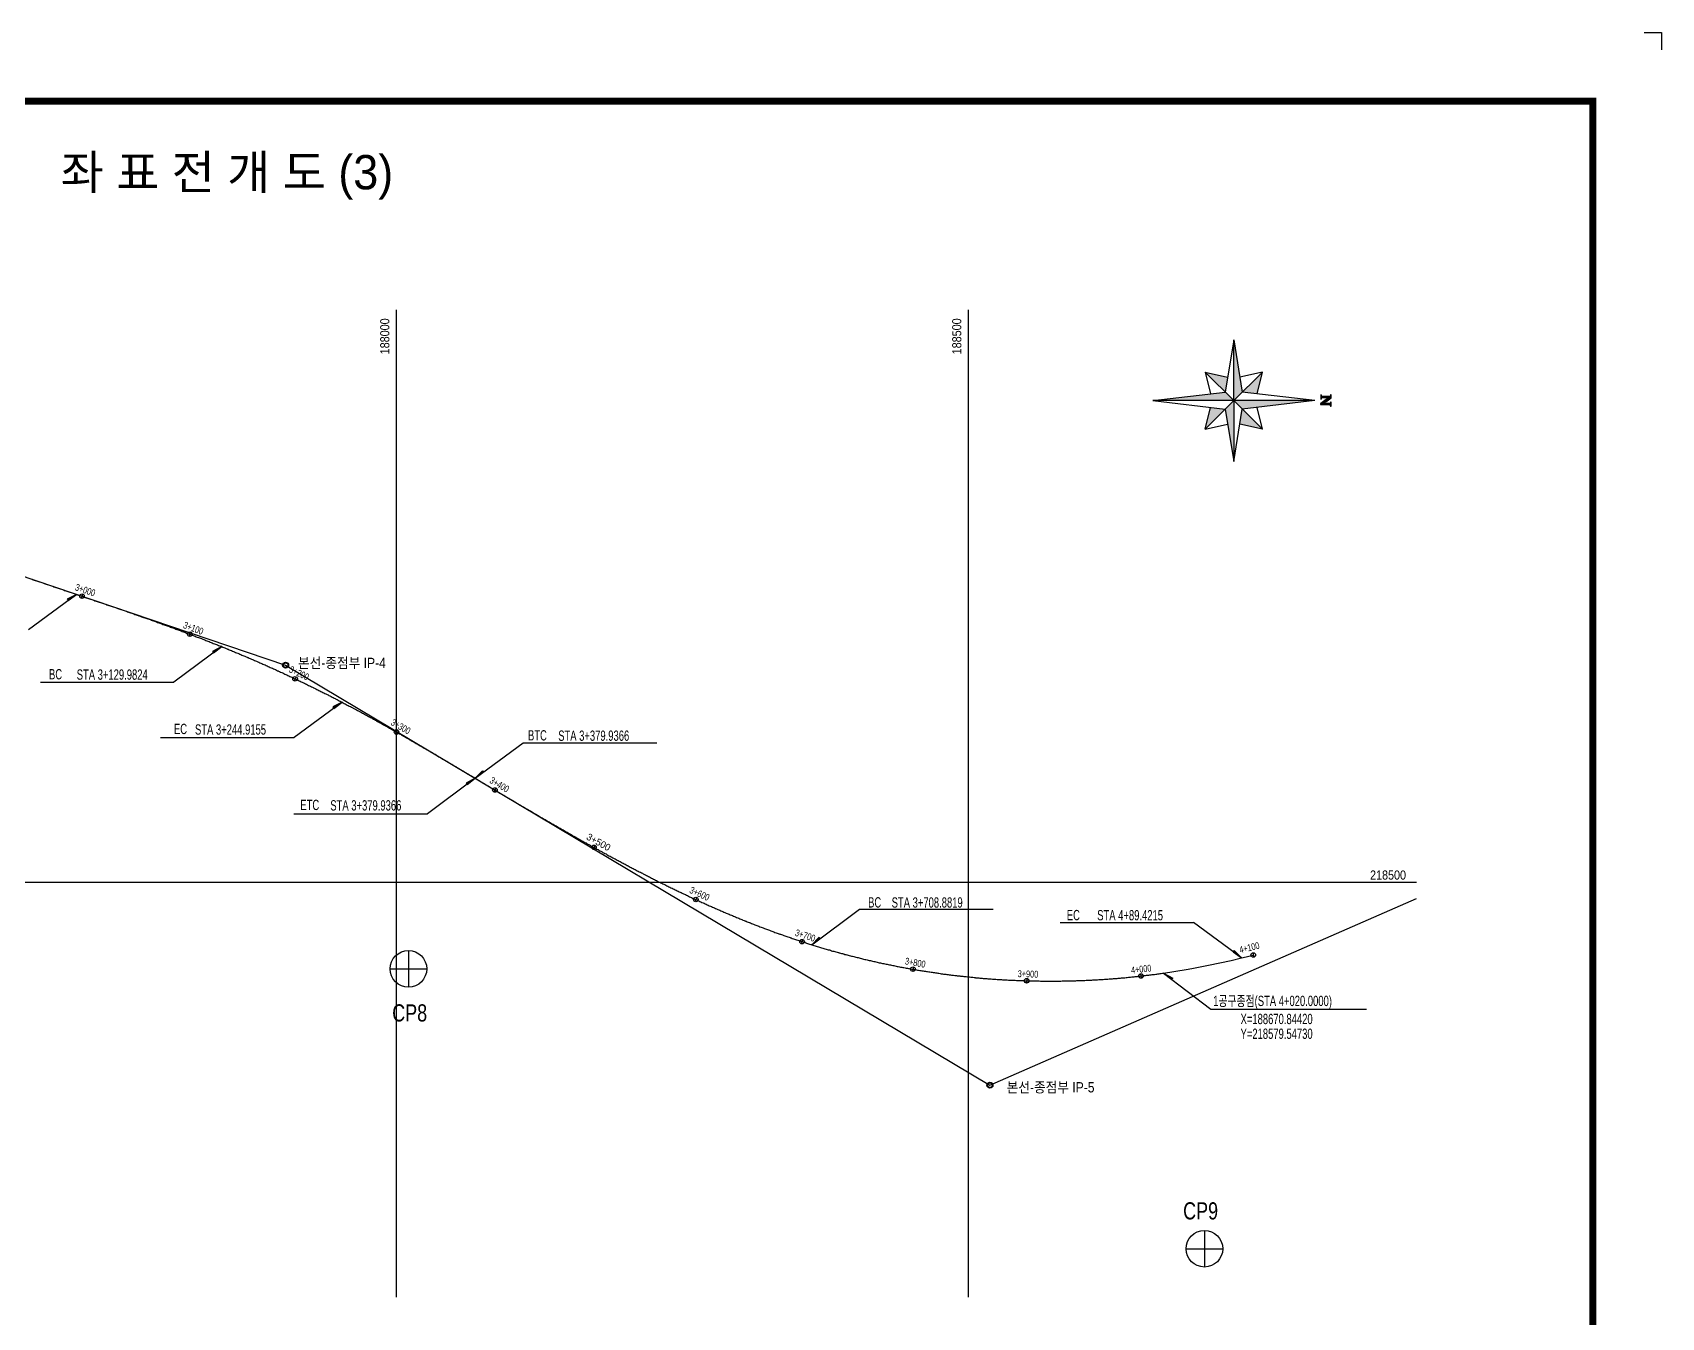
# Model space of a CAD drawing. Header units: inches. Extents: x 0 to 2523, y 0 to 1782.
# Drawn here: x 1099 to 2523, y 659 to 1782 of the extents above; entities that cross this region are included whole.
import ezdxf
from ezdxf.enums import TextEntityAlignment as Align

# ---------------------------------------------------------------- set-up
doc = ezdxf.new("R2010")
doc.units = ezdxf.units.IN
doc.header["$LTSCALE"] = 12
doc.header["$MEASUREMENT"] = 0
for name, color, linetype in [('CA-ALGN-CNTL', 2, 'Continuous'), ('CA-ALGN-STSM', 2, 'Continuous'), ('CA-ALGN-TEXT', 3, 'Continuous'), ('CA-LEAL', 1, 'Continuous'), ('CA-LEAT', 3, 'Continuous'), ('CV-GRID-LINE', 1, 'Continuous'), ('CV-GRID-TEXT', 4, 'Continuous'), ('CV-SURV-SYMB', 3, 'Continuous'), ('CV-SURV-TEXT', 3, 'Continuous'), ('CX-BORD', 3, 'Continuous'), ('CX-BORD-LIN1', 4, 'Continuous'), ('CX-BORD-LIN2', 3, 'Continuous'), ('CX-BORD-TEX2', 7, 'Continuous'), ('CX-BORD-TEX3', 6, 'Continuous'), ('CX-MISC', 2, 'Continuous'), ('CZ-SYMB', 2, 'Continuous'), ('CZ-TEX3', 2, 'Continuous')]:
    doc.layers.add(name, color=color, linetype=linetype)
doc.styles.add('GHG1', font='Dotum.ttf')
doc.styles.add('GHS', font='Dotum.ttf')
doc.styles.add('RP2', font='Dotum.ttf')
doc.styles.add('TB_TEXT', font='Dotum.ttf')
doc.styles.add('TB_WBTXT', font='Dotum.ttf')
doc.styles.add('TB_WMTXT', font='Dotum.ttf')

# ---------------------------------------------------------------- blocks, each defined once
blk = doc.blocks.new('CXBLKA1-KHCA-부산~울산109_K2H')
at = {"layer": 'CX-BORD-LIN1', "const_width": 2}
blk.add_lwpolyline([(821, 20), (25, 20), (25, 574), (821, 574)], close=True, dxfattribs=at)
at = {"layer": 'CX-MISC'}
blk.add_line((836, 594), (841, 594), dxfattribs=at)
blk.add_lwpolyline([(836, 594), (841, 594), (841, 589)], dxfattribs=at)
at = {"layer": 'CX-BORD-LIN1', "style": 'TB_TEXT'}
for tag, height, p in [('TR_RNUM4', 3, (310.11, 46.64)), ('TR_RDAT4', 3.5, (342.5, 47)), ('TR_DGN4', 3.5, (484.12, 47)), ('TR_CHK4', 3.5, (524.12, 47)), ('TR_APP4', 3.5, (564.12, 47)), ('TR_RDAT3', 3.5, (342.5, 41)), ('TR_DGN3', 3.5, (484.12, 41)), ('TR_CHK3', 3.5, (524.12, 41)), ('TR_APP3', 3.5, (564.12, 41)), ('TR_RNUM3', 3, (310.11, 40.64)), ('TR_RNUM2', 3, (310.11, 34.64)), ('TR_RDAT2', 3.5, (342.5, 35)), ('TR_DGN2', 3.5, (484.12, 35)), ('TR_CHK2', 3.5, (524.12, 35)), ('TR_APP2', 3.5, (564.12, 35)), ('TR_RNUM1', 3, (310.11, 28.64)), ('TR_RDAT1', 3.5, (342.5, 29)), ('TR_DGN1', 3.5, (484.12, 29)), ('TR_CHK1', 3.5, (524.12, 29)), ('TR_APP1', 3.5, (564.12, 29))]:
    blk.add_attdef(tag, text='', height=height, dxfattribs=at).set_placement(p, align=Align.MIDDLE_CENTER)
for tag, p in [('TR_RCON4', (367.3, 47)), ('TR_RCON3', (367.3, 41)), ('TR_RCON2', (367.3, 35)), ('TR_RCON1', (367.3, 29))]:
    blk.add_attdef(tag, text='', height=3.5, dxfattribs=at).set_placement(p, align=Align.MIDDLE_LEFT)
at = {"layer": 'CX-BORD-LIN2', "style": 'TB_TEXT'}
blk.add_attdef('TD_VERSION', text='', height=3, rotation=90, dxfattribs=at).set_placement((825.5, 68.01), align=Align.MIDDLE_CENTER)
at = {"layer": 'CX-BORD-TEX2', "style": 'TB_WMTXT'}
for tag, height, p in [('TB_CNAME', 5, (40.34, 551.83)), ('TB_CSCOP', 4, (41.63, 543.83))]:
    blk.add_attdef(tag, text='', height=height, dxfattribs=at).set_placement(p, align=Align.BOTTOM_LEFT)
at = {"layer": 'CX-BORD-TEX2', "style": 'TB_WBTXT'}
for tag, height, p in [('TB_MTITIL', 10, (423, 553.33)), ('TB_STITL', 7, (423, 538.33))]:
    blk.add_attdef(tag, text='', height=height, dxfattribs=at).set_placement(p, align=Align.MIDDLE_CENTER)
at = {"layer": 'CX-BORD-TEX3', "style": 'TB_TEXT'}
for tag, height, p in [('TD_DCOMP', 4.5, (242.5, 45)), ('TD_CSECT', 4.5, (636, 45)), ('TD_DNAME_TOP', 4.5, (780, 45)), ('TD_DNAME_MAIN', 4.5, (780, 39.01)), ('TD_CCOMP', 4.5, (242.5, 35)), ('TD_HSCAL', 4.5, (651.7, 35.24)), ('TD_VSCAL', 4.5, (680.78, 35.24)), ('TD_DNAME_BOT', 3, (780, 33.65)), ('TD_CNAME', 4.5, (90, 25.75)), ('TD_FIELD', 4.5, (207.5, 25.53)), ('TD_CSTEP', 4.5, (278.24, 25.53)), ('TD_DWGCODE', 4.5, (666, 25.39)), ('TD_DWGNO', 4.5, (780, 25.39))]:
    blk.add_attdef(tag, text='', height=height, dxfattribs=at).set_placement(p, align=Align.MIDDLE_CENTER)
at = {"layer": 'CX-BORD-TEX3', "style": 'TB_TEXT', "width": 0.9}
blk.add_attdef('TD_CDIST', text='', height=4, dxfattribs=at).set_placement((681, 45), align=Align.MIDDLE_CENTER)

msp = doc.modelspace()

# ---------------------------------------------------------------- hatches: boundary and pattern name
at = {"layer": 'CA-LEAL'}
for points in [[(1137.5, 1291), (1129.4, 1286.9), (1130.3, 1285.7)], [(1264.5, 1245.3), (1256.5, 1241.1), (1257.3, 1240)], [(1369.7, 1196.7), (1361.6, 1192.6), (1362.5, 1191.4)], [(1486.1, 1130.3), (1478, 1126.1), (1478.9, 1124.9)], [(1493.3, 1135.6), (1492.4, 1136.7), (1486.1, 1130.3)], [(1787.4, 990.1), (1786.6, 991.3), (1780.2, 984.8)], [(2155.9, 973.2), (2149.6, 979.7), (2148.7, 978.5)], [(2094.9, 954.6), (2095.8, 955.7), (2087.8, 960)]]:
    msp.add_hatch(color=1, dxfattribs=at).paths.add_polyline_path(points)

# ---------------------------------------------------------------- linework, layer by layer
at = {"layer": 'CA-ALGN-CNTL', "linetype": 'Continuous'}
for p, q in [((686.1, 1443.9), (1320.3, 1229.1)), ((1320.3, 1229.1), (1936, 862)), ((1936, 862), (2308.8, 1025.2))]:
    msp.add_line(p, q, dxfattribs=at)
at = {"layer": 'CA-ALGN-CNTL'}
for points in [[(1098.7, 1304.2), (1099.6, 1303.8), (1100.6, 1303.5), (1101.5, 1303.2), (1102.5, 1302.9), (1103.4, 1302.6), (1104.4, 1302.2), (1105.3, 1301.9), (1106.3, 1301.6), (1107.2, 1301.3), (1108.2, 1301), (1109.1, 1300.6), (1110.1, 1300.3), (1111, 1300), (1112, 1299.7), (1112.9, 1299.4), (1113.9, 1299), (1114.8, 1298.7), (1115.7, 1298.4), (1116.7, 1298.1), (1117.6, 1297.7), (1118.6, 1297.4), (1119.5, 1297.1), (1120.5, 1296.8), (1121.4, 1296.5), (1122.4, 1296.1), (1123.3, 1295.8), (1124.3, 1295.5), (1125.2, 1295.2), (1126.2, 1294.9), (1127.1, 1294.5), (1128.1, 1294.2), (1129, 1293.9), (1130, 1293.6), (1130.9, 1293.3), (1131.8, 1292.9), (1132.8, 1292.6), (1133.7, 1292.3), (1134.7, 1292), (1135.6, 1291.7), (1136.6, 1291.3), (1137.5, 1291), (1137.5, 1291), (1138.5, 1290.7), (1139.4, 1290.4), (1140.4, 1290), (1141.3, 1289.7), (1142.3, 1289.4), (1143.2, 1289.1), (1144.2, 1288.8), (1145.1, 1288.4), (1146.1, 1288.1), (1147, 1287.8), (1147.9, 1287.5), (1148.9, 1287.2), (1149.8, 1286.8), (1150.8, 1286.5), (1151.7, 1286.2), (1152.7, 1285.9), (1153.6, 1285.5), (1154.6, 1285.2), (1155.5, 1284.9), (1156.5, 1284.6), (1157.4, 1284.3), (1158.4, 1283.9), (1159.3, 1283.6), (1160.3, 1283.3), (1161.2, 1283), (1162.1, 1282.6), (1163.1, 1282.3), (1164, 1282), (1165, 1281.7), (1165.9, 1281.4), (1166.9, 1281), (1167.8, 1280.7), (1168.8, 1280.4), (1169.7, 1280.1), (1170.7, 1279.7), (1171.6, 1279.4), (1172.1, 1279.2), (1172.6, 1279.1), (1173.5, 1278.8), (1174.4, 1278.4), (1174.8, 1278.3), (1175.4, 1278.1), (1175.5, 1278.1), (1176.2, 1277.8), (1176.3, 1277.8), (1177.3, 1277.5), (1178.2, 1277.1), (1179.2, 1276.8), (1180.1, 1276.5), (1181.1, 1276.2), (1182, 1275.8), (1183, 1275.5), (1183.9, 1275.2), (1184.8, 1274.8), (1185.8, 1274.5), (1186.7, 1274.2), (1187.7, 1273.9), (1188.6, 1273.5), (1189.6, 1273.2), (1190.5, 1272.9), (1191.5, 1272.5), (1192.1, 1272.3), (1192.4, 1272.2), (1193.3, 1271.9), (1194.3, 1271.5), (1194.7, 1271.4), (1195.2, 1271.2), (1196.2, 1270.9), (1197.1, 1270.5), (1198.1, 1270.2), (1199, 1269.9), (1199.9, 1269.5), (1200.9, 1269.2), (1201.8, 1268.9), (1202.4, 1268.7), (1202.8, 1268.5), (1203.7, 1268.2), (1204.7, 1267.9), (1205.6, 1267.5), (1206.5, 1267.2), (1207.5, 1266.9), (1208.4, 1266.5), (1209.4, 1266.2), (1210.3, 1265.9), (1211.2, 1265.5), (1212.2, 1265.2), (1213.1, 1264.8), (1214.1, 1264.5), (1215, 1264.2), (1215.9, 1263.8), (1216.9, 1263.5), (1217.8, 1263.1), (1218.8, 1262.8), (1219.7, 1262.4), (1220.6, 1262.1), (1221.6, 1261.8), (1222.5, 1261.4), (1223.5, 1261.1), (1224.4, 1260.7), (1225.3, 1260.4), (1226.3, 1260), (1227.2, 1259.7), (1228.1, 1259.3), (1229.1, 1259), (1230, 1258.6), (1231, 1258.3), (1231.9, 1257.9), (1232.8, 1257.6), (1233.8, 1257.2), (1234.7, 1256.9), (1235.6, 1256.5), (1236.6, 1256.2), (1237.5, 1255.8), (1238.4, 1255.5), (1239.4, 1255.1), (1240.3, 1254.8), (1241.3, 1254.4), (1242.2, 1254), (1243.1, 1253.7), (1244.1, 1253.3), (1245, 1253), (1245.9, 1252.6), (1246.9, 1252.3), (1247.8, 1251.9), (1248.7, 1251.5), (1249.7, 1251.2), (1250.6, 1250.8), (1251.5, 1250.4), (1252.4, 1250.1), (1253.4, 1249.7), (1254.3, 1249.3), (1255.2, 1249), (1256.2, 1248.6), (1257.1, 1248.2), (1258, 1247.9), (1259, 1247.5), (1259.9, 1247.1), (1260.8, 1246.8), (1261.7, 1246.4), (1262.7, 1246), (1263.6, 1245.7), (1264.5, 1245.3), (1264.5, 1245.3), (1265.3, 1245), (1265.5, 1244.9), (1266.4, 1244.5), (1267.3, 1244.2), (1267.9, 1243.9), (1268.2, 1243.8), (1269.2, 1243.4), (1269.6, 1243.2), (1270.1, 1243), (1271, 1242.6), (1271.9, 1242.3), (1272.9, 1241.9), (1273.8, 1241.5), (1274.7, 1241.1), (1275.6, 1240.7), (1276.6, 1240.3), (1277.5, 1240), (1278.4, 1239.6), (1279.3, 1239.2), (1280.2, 1238.8), (1281.2, 1238.4), (1282.1, 1238), (1283, 1237.6), (1283.9, 1237.2), (1284.8, 1236.9), (1285.8, 1236.5), (1286.7, 1236.1), (1287.1, 1235.9), (1287.6, 1235.7), (1288.5, 1235.3), (1289.4, 1234.9), (1290.4, 1234.5), (1291.3, 1234.1), (1291.8, 1233.9), (1292.2, 1233.7), (1293.1, 1233.3), (1294, 1232.9), (1295, 1232.5), (1295.9, 1232.1), (1296.8, 1231.7), (1297.7, 1231.3), (1298.6, 1230.9), (1299.5, 1230.5), (1300.4, 1230.1), (1301.4, 1229.7), (1302.3, 1229.3), (1303.2, 1228.9), (1304.1, 1228.5), (1305, 1228.1), (1305.9, 1227.6), (1306.8, 1227.2), (1307.8, 1226.8), (1308.7, 1226.4), (1309.6, 1226), (1310.5, 1225.6), (1311.4, 1225.2), (1312.3, 1224.8), (1313.2, 1224.3), (1313.7, 1224.1), (1314.1, 1223.9), (1315, 1223.5), (1315.9, 1223.1), (1316.9, 1222.7), (1317.8, 1222.3), (1318.7, 1221.8), (1319.6, 1221.4), (1320.5, 1221), (1321.4, 1220.6), (1322.3, 1220.2), (1323.2, 1219.7), (1324.1, 1219.3), (1325, 1218.9), (1325.9, 1218.5), (1326.8, 1218), (1327.7, 1217.6), (1328.6, 1217.2), (1329.1, 1217), (1329.5, 1216.7), (1330.4, 1216.3), (1331.3, 1215.9), (1332.2, 1215.5), (1333.1, 1215), (1334, 1214.6), (1334.9, 1214.2), (1335.8, 1213.7), (1336.7, 1213.3), (1337.6, 1212.9), (1338.5, 1212.4), (1339.4, 1212), (1340.3, 1211.5), (1341.2, 1211.1), (1342.1, 1210.7), (1343, 1210.2), (1343.9, 1209.8), (1344.4, 1209.6), (1344.8, 1209.3), (1345.7, 1208.9), (1346.6, 1208.5), (1347.5, 1208), (1348.4, 1207.6), (1349.3, 1207.1), (1350.2, 1206.7), (1351.1, 1206.2), (1351.8, 1205.9), (1352, 1205.8), (1352.9, 1205.3), (1353.8, 1204.9), (1354.7, 1204.4), (1355.6, 1204), (1356.5, 1203.5), (1357.4, 1203.1), (1358.2, 1202.6), (1359.1, 1202.2), (1360, 1201.7), (1360.9, 1201.3), (1361.8, 1200.8), (1362.7, 1200.4), (1363.6, 1199.9), (1364, 1199.7), (1364.5, 1199.4), (1365.4, 1199), (1366.3, 1198.5), (1367.1, 1198.1), (1368, 1197.6), (1368.8, 1197.2), (1368.9, 1197.1), (1369.8, 1196.7), (1370.7, 1196.2), (1371.6, 1195.7), (1372.5, 1195.3), (1373.3, 1194.8), (1374.2, 1194.3), (1375.1, 1193.9), (1376, 1193.4), (1376.9, 1192.9), (1377.8, 1192.5), (1378.6, 1192), (1379.1, 1191.8), (1379.5, 1191.5), (1380.4, 1191.1), (1381.3, 1190.6), (1382.2, 1190.1), (1383.1, 1189.6), (1383.9, 1189.2), (1384.4, 1188.9), (1384.8, 1188.7), (1385.7, 1188.2), (1386.6, 1187.7), (1387.5, 1187.3), (1388.3, 1186.8), (1389.2, 1186.3), (1390.1, 1185.8), (1391, 1185.4), (1391.8, 1184.9), (1392.7, 1184.4), (1393.6, 1183.9), (1394.5, 1183.4), (1395.3, 1183), (1395.7, 1182.8), (1396.1, 1182.5), (1396.2, 1182.5), (1397, 1182), (1397.1, 1182), (1398, 1181.5), (1398.9, 1181), (1399.5, 1180.7), (1399.7, 1180.5), (1400.6, 1180), (1401.5, 1179.6), (1402.3, 1179.1), (1403.2, 1178.6), (1404.1, 1178.1), (1405, 1177.6), (1405.8, 1177.1), (1406.7, 1176.6), (1407.6, 1176.1), (1408.5, 1175.7), (1409.3, 1175.2), (1410.2, 1174.7), (1411.1, 1174.2), (1411.9, 1173.7), (1412.8, 1173.2), (1413.7, 1172.7), (1414.6, 1172.2), (1415.4, 1171.7), (1416.3, 1171.2), (1417.2, 1170.7), (1418, 1170.2), (1418.9, 1169.7), (1419.8, 1169.2), (1420.6, 1168.7), (1421.2, 1168.4), (1421.5, 1168.3), (1422.4, 1167.8), (1423.2, 1167.3), (1423.3, 1167.2), (1423.7, 1167), (1424, 1166.8), (1424.1, 1166.8), (1424.3, 1166.7), (1425, 1166.3), (1425.8, 1165.8), (1426.7, 1165.3), (1427.6, 1164.8), (1428.4, 1164.3), (1429.3, 1163.8), (1430.2, 1163.3), (1431, 1162.8), (1431.9, 1162.3), (1432.8, 1161.8), (1433.6, 1161.3), (1434.5, 1160.8), (1435.4, 1160.3), (1436.2, 1159.7), (1437.1, 1159.2), (1438, 1158.7), (1438.8, 1158.2), (1439.7, 1157.7), (1440.5, 1157.2), (1441.4, 1156.7), (1442.3, 1156.2), (1443.1, 1155.7), (1444, 1155.2), (1444.9, 1154.7), (1445.7, 1154.2), (1446.6, 1153.7), (1447.4, 1153.2), (1448.3, 1152.7), (1449.2, 1152.2), (1450, 1151.7), (1450.9, 1151.2), (1451.8, 1150.7), (1452.6, 1150.1), (1453.5, 1149.6), (1454.3, 1149.1), (1455.2, 1148.6), (1455.6, 1148.4), (1456.1, 1148.1), (1456.9, 1147.6), (1457.8, 1147.1), (1458.6, 1146.6), (1459.5, 1146.1), (1460.4, 1145.6), (1460.8, 1145.3), (1461.2, 1145.1), (1462.1, 1144.5), (1462.9, 1144), (1463.8, 1143.5), (1463.8, 1143.5), (1464.1, 1143.3), (1464.7, 1143), (1465.5, 1142.5), (1466.4, 1142), (1467.2, 1141.5), (1468.1, 1141), (1469, 1140.5), (1469.8, 1139.9), (1470.7, 1139.4), (1471.5, 1138.9), (1472.4, 1138.4), (1473.3, 1137.9), (1474.1, 1137.4), (1474.1, 1137.4), (1475, 1136.9), (1475.8, 1136.4), (1476.7, 1135.9), (1477.6, 1135.3), (1478.4, 1134.8), (1479.3, 1134.3), (1480.1, 1133.8), (1481, 1133.3), (1481.9, 1132.8), (1482.7, 1132.3), (1483.4, 1131.9), (1483.6, 1131.8), (1484, 1131.5), (1484.4, 1131.2), (1484.7, 1131.1), (1485, 1130.9), (1485.3, 1130.7), (1486.1, 1130.3), (1486.1, 1130.3), (1486.1, 1130.2), (1487, 1129.7), (1487.9, 1129.2), (1488, 1129.1), (1488.7, 1128.7), (1489.6, 1128.2), (1490.4, 1127.7), (1491.3, 1127.2), (1491.7, 1126.9), (1492.2, 1126.6), (1493, 1126.1), (1493.9, 1125.6), (1494.7, 1125.1), (1495.6, 1124.6), (1496.5, 1124.1), (1497.3, 1123.6), (1498.2, 1123.1), (1499, 1122.5), (1499.9, 1122), (1500.7, 1121.5), (1501.6, 1121), (1502.5, 1120.5), (1503.3, 1120), (1504.2, 1119.5), (1505, 1119), (1505.9, 1118.5), (1506.8, 1117.9), (1507.6, 1117.4), (1508.5, 1116.9), (1509.3, 1116.4), (1510.2, 1115.9), (1511.1, 1115.4), (1511.9, 1114.9), (1512.8, 1114.4), (1513.6, 1113.9), (1514.5, 1113.3), (1515.4, 1112.8), (1516.2, 1112.3), (1517.1, 1111.8), (1517.9, 1111.3), (1518.8, 1110.8), (1519.7, 1110.3), (1520.5, 1109.8), (1521.4, 1109.3), (1522.2, 1108.8), (1523.1, 1108.3), (1524, 1107.7), (1524.8, 1107.2), (1525.7, 1106.7), (1526.6, 1106.2), (1527.4, 1105.7), (1528.3, 1105.2), (1529.1, 1104.7), (1530, 1104.2), (1530.9, 1103.7), (1531.7, 1103.2), (1532.6, 1102.7), (1533.4, 1102.2), (1534.3, 1101.7), (1535.2, 1101.2), (1536, 1100.6), (1536.9, 1100.1), (1537.8, 1099.6), (1538.6, 1099.1), (1539.5, 1098.6), (1540.4, 1098.1), (1541.2, 1097.6), (1542.1, 1097.1), (1542.9, 1096.6), (1543.8, 1096.1), (1544.7, 1095.6), (1545.5, 1095.1), (1546.4, 1094.6), (1547.3, 1094.1), (1548.1, 1093.6), (1549, 1093.1), (1549.9, 1092.6), (1550.7, 1092.1), (1551.6, 1091.6), (1552.5, 1091.1), (1553.3, 1090.6), (1554.2, 1090.1), (1555.1, 1089.6), (1555.9, 1089.1), (1556.8, 1088.6), (1557.6, 1088.1), (1558.5, 1087.6), (1559.4, 1087.1), (1560.2, 1086.6), (1561.1, 1086.1), (1562, 1085.6), (1562.9, 1085.1), (1563.7, 1084.6), (1564.6, 1084.1), (1565.5, 1083.6), (1566.3, 1083.1), (1567.2, 1082.6), (1568.1, 1082.1), (1568.9, 1081.6), (1569.8, 1081.1), (1570.7, 1080.6), (1571.5, 1080.1), (1572.4, 1079.6), (1573.3, 1079.2), (1574.1, 1078.7), (1575, 1078.2), (1575.9, 1077.7), (1576.8, 1077.2), (1577.6, 1076.7), (1578.5, 1076.2), (1579.4, 1075.7), (1580.2, 1075.2), (1581.1, 1074.7), (1582, 1074.2), (1582.9, 1073.8), (1583.7, 1073.3), (1584.6, 1072.8), (1585.5, 1072.3), (1585.9, 1072), (1586.4, 1071.8), (1587.2, 1071.3), (1588.1, 1070.8), (1589, 1070.3), (1589.9, 1069.9), (1590.7, 1069.4), (1591.6, 1068.9), (1592.5, 1068.4), (1593.4, 1067.9), (1594.2, 1067.4), (1595.1, 1067), (1596, 1066.5), (1596.9, 1066), (1597.7, 1065.5), (1598.6, 1065), (1599.5, 1064.6), (1600.4, 1064.1), (1601.2, 1063.6), (1602.1, 1063.1), (1603, 1062.6), (1603.9, 1062.2), (1604.8, 1061.7), (1605.6, 1061.2), (1606.5, 1060.7), (1607.4, 1060.3), (1608.3, 1059.8), (1609.2, 1059.3), (1610, 1058.8), (1610.9, 1058.4), (1611.8, 1057.9), (1612.7, 1057.4), (1613.6, 1056.9), (1614.4, 1056.5), (1615.3, 1056), (1616.2, 1055.5), (1617.1, 1055.1), (1618, 1054.6), (1618.9, 1054.1), (1619.3, 1053.9), (1619.7, 1053.7), (1620.6, 1053.2), (1621.5, 1052.7), (1622.4, 1052.3), (1623.3, 1051.8), (1624.2, 1051.3), (1625.1, 1050.9), (1625.9, 1050.4), (1626.8, 1049.9), (1627.7, 1049.5), (1628.6, 1049), (1629.5, 1048.6), (1630.4, 1048.1), (1631.3, 1047.6), (1632.2, 1047.2), (1633, 1046.7), (1633.9, 1046.3), (1634.8, 1045.8), (1635.7, 1045.4), (1636.6, 1044.9), (1637.5, 1044.4), (1638.4, 1044), (1639.3, 1043.5), (1640.2, 1043.1), (1641.1, 1042.6), (1642, 1042.2), (1642.8, 1041.7), (1643.7, 1041.3), (1644.6, 1040.8), (1645.5, 1040.4), (1646.4, 1039.9), (1647.3, 1039.5), (1648.2, 1039), (1649.1, 1038.6), (1650, 1038.1), (1650.9, 1037.7), (1651.8, 1037.3), (1652.7, 1036.8), (1653.6, 1036.4), (1654.5, 1035.9), (1655.4, 1035.5), (1656.3, 1035.1), (1657.2, 1034.6), (1658.1, 1034.2), (1659, 1033.7), (1659.9, 1033.3), (1660.8, 1032.9), (1661.7, 1032.4), (1662.6, 1032), (1663.5, 1031.6), (1664.4, 1031.1), (1665.3, 1030.7), (1666.2, 1030.3), (1667.1, 1029.8), (1668, 1029.4), (1668.9, 1029), (1669.8, 1028.6), (1670.7, 1028.1), (1671.6, 1027.7), (1672.5, 1027.3), (1673.4, 1026.8), (1674.3, 1026.4), (1675.2, 1026), (1676.1, 1025.6), (1677, 1025.2), (1677.9, 1024.7), (1678.9, 1024.3), (1679.8, 1023.9), (1680.7, 1023.5), (1681.6, 1023.1), (1682.5, 1022.6), (1683.4, 1022.2), (1684.3, 1021.8), (1685.2, 1021.4), (1686.1, 1021), (1687, 1020.6), (1688, 1020.2), (1688.9, 1019.8), (1689.8, 1019.4), (1690.7, 1018.9), (1691.6, 1018.5), (1692.5, 1018.1), (1693.4, 1017.7), (1694.3, 1017.3), (1695.3, 1016.9), (1696.2, 1016.5), (1697.1, 1016.1), (1698, 1015.7), (1698.9, 1015.3), (1699.8, 1014.9), (1700.8, 1014.5), (1701.7, 1014.1), (1702.6, 1013.7), (1703.5, 1013.3), (1704.4, 1012.9), (1705.4, 1012.5), (1706.3, 1012.2), (1707.2, 1011.8), (1708.1, 1011.4), (1709, 1011), (1710, 1010.6), (1710.9, 1010.2), (1711.8, 1009.8), (1712.7, 1009.4), (1713.7, 1009.1), (1714.6, 1008.7), (1715.5, 1008.3), (1716.4, 1007.9), (1717.4, 1007.5), (1718.3, 1007.2), (1719.2, 1006.8), (1719.7, 1006.6), (1720.1, 1006.4), (1721.1, 1006), (1721.6, 1005.8), (1721.9, 1005.7), (1722, 1005.7), (1722.3, 1005.5), (1722.5, 1005.4), (1722.9, 1005.3), (1723.8, 1004.9), (1724.8, 1004.5), (1725.5, 1004.2), (1725.7, 1004.2), (1726.6, 1003.8), (1727.6, 1003.4), (1728.5, 1003.1), (1729.4, 1002.7), (1730.4, 1002.3), (1731.3, 1002), (1732.2, 1001.6), (1733.1, 1001.3), (1734.1, 1000.9), (1735, 1000.5), (1735.9, 1000.2), (1736.9, 999.8), (1737.8, 999.5), (1738.8, 999.1), (1739.7, 998.8), (1740.6, 998.4), (1741.6, 998.1), (1742.5, 997.7), (1743.4, 997.4), (1744.4, 997), (1745.3, 996.7), (1746.3, 996.3), (1747.2, 996), (1748.1, 995.6), (1749.1, 995.3), (1750, 995), (1751, 994.6), (1751.6, 994.4), (1751.8, 994.3), (1751.9, 994.3), (1752.3, 994.1), (1752.8, 993.9), (1753.8, 993.6), (1754.7, 993.3), (1755.7, 992.9), (1756.6, 992.6), (1757.6, 992.3), (1758.5, 992), (1759.4, 991.6), (1760.4, 991.3), (1761.3, 991), (1761.8, 990.8), (1762.3, 990.7), (1763.2, 990.3), (1764.2, 990), (1765.1, 989.7), (1766.1, 989.4), (1767, 989.1), (1768, 988.7), (1768.9, 988.4), (1769.9, 988.1), (1770.8, 987.8), (1771.8, 987.5), (1772.7, 987.2), (1773.7, 986.9), (1774.6, 986.6), (1775.6, 986.3), (1776.5, 986), (1777.5, 985.7), (1778.4, 985.4), (1779.4, 985.1), (1780.2, 984.8), (1780.3, 984.8), (1781.3, 984.5), (1782.2, 984.2), (1783.2, 983.9), (1784.2, 983.6), (1785.1, 983.3), (1786.1, 983), (1787, 982.7), (1788, 982.4), (1788.9, 982.1), (1789.9, 981.8), (1790.9, 981.6), (1791.8, 981.3), (1792.8, 981), (1793.7, 980.7), (1794.7, 980.4), (1795.7, 980.2), (1796.6, 979.9), (1797.6, 979.6), (1798.5, 979.3), (1799.5, 979.1), (1800.5, 978.8), (1801.4, 978.5), (1802.4, 978.3), (1803.4, 978), (1803.8, 977.9), (1804.3, 977.7), (1805.3, 977.5), (1806.3, 977.2), (1807.2, 977), (1807.7, 976.8), (1808.2, 976.7), (1809.2, 976.4), (1810.1, 976.2), (1810.8, 976), (1811.1, 975.9), (1812.1, 975.7), (1813, 975.4), (1814, 975.2), (1815, 974.9), (1815.9, 974.7), (1816.9, 974.4), (1817.9, 974.2), (1818.8, 973.9), (1819.8, 973.7), (1820.8, 973.5), (1821.8, 973.2), (1822.7, 973), (1823.7, 972.7), (1824.7, 972.5), (1825.6, 972.3), (1826.6, 972), (1827.6, 971.8), (1828.6, 971.6), (1829.5, 971.4), (1830.5, 971.1), (1831.5, 970.9), (1832.5, 970.7), (1833.4, 970.5), (1834.4, 970.2), (1835.4, 970), (1836.4, 969.8), (1837.3, 969.6), (1838.3, 969.4), (1839.3, 969.1), (1840.3, 968.9), (1841.2, 968.7), (1842.2, 968.5), (1843.2, 968.3), (1844.2, 968.1), (1845.2, 967.9), (1846.1, 967.7), (1847.1, 967.5), (1848.1, 967.3), (1849.1, 967.1), (1850, 966.9), (1851, 966.7), (1852, 966.5), (1853, 966.3), (1854, 966.1), (1855, 965.9), (1855.9, 965.7), (1856.9, 965.5), (1857.9, 965.3), (1858.9, 965.2), (1859.9, 965), (1860.8, 964.8), (1861.8, 964.6), (1862.8, 964.4), (1863.8, 964.2), (1864.8, 964.1), (1865.8, 963.9), (1866.8, 963.7), (1867.7, 963.5), (1868.7, 963.4), (1869.7, 963.2), (1870.7, 963), (1871.7, 962.9), (1872.7, 962.7), (1873.7, 962.5), (1874.6, 962.4), (1875.6, 962.2), (1876.6, 962), (1877.6, 961.9), (1878.6, 961.7), (1879.6, 961.6), (1880.6, 961.4), (1881.5, 961.3), (1882.5, 961.1), (1883.5, 961), (1884.5, 960.8), (1885.5, 960.7), (1886.5, 960.5), (1887.5, 960.4), (1888.5, 960.2), (1889.5, 960.1), (1890.5, 959.9), (1891.4, 959.8), (1892.4, 959.7), (1893.4, 959.5), (1894.4, 959.4), (1895.4, 959.2), (1896.4, 959.1), (1897.4, 959), (1898.4, 958.9), (1899.4, 958.7), (1900.4, 958.6), (1901.4, 958.5), (1902.3, 958.3), (1903.3, 958.2), (1904.3, 958.1), (1905.3, 958), (1906.3, 957.9), (1906.7, 957.8), (1907.3, 957.7), (1908.3, 957.6), (1909.3, 957.5), (1909.8, 957.5), (1910.3, 957.4), (1911.3, 957.3), (1912.3, 957.2), (1913.3, 957.1), (1914.3, 957), (1915.3, 956.9), (1916.3, 956.8), (1917.2, 956.7), (1918.2, 956.6), (1919.2, 956.5), (1920.2, 956.4), (1921.2, 956.3), (1922.2, 956.2), (1923.2, 956.1), (1923.5, 956), (1924, 956), (1924.2, 956), (1925.2, 955.9), (1926.2, 955.8), (1927.2, 955.7), (1928.2, 955.6), (1929.2, 955.5), (1930.2, 955.4), (1931.2, 955.4), (1932.2, 955.3), (1933.2, 955.2), (1934.2, 955.1), (1935.2, 955), (1936.2, 955), (1937.2, 954.9), (1938.2, 954.8), (1939.2, 954.7), (1940.2, 954.7), (1941.2, 954.6), (1942.2, 954.5), (1943.2, 954.5), (1944.2, 954.4), (1945.2, 954.3), (1946.2, 954.3), (1947.1, 954.2), (1948.1, 954.2), (1949.1, 954.1), (1950.1, 954.1), (1951.1, 954), (1952.1, 953.9), (1953.1, 953.9), (1954.1, 953.8), (1955.1, 953.8), (1956.1, 953.7), (1957.1, 953.7), (1958.1, 953.7), (1959.1, 953.6), (1960.1, 953.6), (1961.1, 953.5), (1962.1, 953.5), (1963.1, 953.5), (1964.1, 953.4), (1965.1, 953.4), (1966.1, 953.4), (1967.1, 953.3), (1968.1, 953.3), (1969.1, 953.3), (1970.1, 953.2), (1971.1, 953.2), (1972.1, 953.2), (1973.1, 953.2), (1974.1, 953.1), (1975.1, 953.1), (1976.1, 953.1), (1977.1, 953.1), (1978.1, 953.1), (1979.1, 953.1), (1980.1, 953), (1981.1, 953), (1982.1, 953), (1983.1, 953), (1984.1, 953), (1985.1, 953), (1986.1, 953), (1987.1, 953), (1988.1, 953), (1989.1, 953), (1990.1, 953), (1991.1, 953), (1992.1, 953), (1993.1, 953), (1994.1, 953), (1995.1, 953), (1996.1, 953), (1997.1, 953), (1998.1, 953), (1999.1, 953.1), (2000.1, 953.1), (2001.1, 953.1), (2002.1, 953.1), (2003.1, 953.1), (2004.1, 953.2), (2005.1, 953.2), (2006.1, 953.2), (2007.1, 953.2), (2008.1, 953.2), (2009.1, 953.3), (2010.1, 953.3), (2011.1, 953.3), (2012.1, 953.4), (2013.1, 953.4), (2014.1, 953.4), (2015.1, 953.5), (2016.1, 953.5), (2017.1, 953.6), (2018.1, 953.6), (2019.1, 953.6), (2020.1, 953.7), (2021.1, 953.7), (2022.1, 953.8), (2023.1, 953.8), (2024.1, 953.9), (2025.1, 953.9), (2026.1, 954), (2027.1, 954), (2028.1, 954.1), (2029.1, 954.1), (2030.1, 954.2), (2031.1, 954.3), (2032.1, 954.3), (2033.1, 954.4), (2034.1, 954.4), (2035.1, 954.5), (2036.1, 954.6), (2037.1, 954.6), (2038.1, 954.7), (2039.1, 954.8), (2040.1, 954.9), (2041.1, 954.9), (2042.1, 955), (2043.1, 955.1), (2044.1, 955.2), (2045.1, 955.2), (2046.1, 955.3), (2047.1, 955.4), (2048.1, 955.5), (2049, 955.6), (2050, 955.7), (2051, 955.8), (2052, 955.8), (2053, 955.9), (2054, 956), (2055, 956.1), (2056, 956.2), (2057, 956.3), (2058, 956.4), (2059, 956.5), (2060, 956.6), (2061, 956.7), (2062, 956.8), (2063, 956.9), (2064, 957), (2065, 957.1), (2066, 957.2), (2067, 957.4), (2068, 957.5), (2068.9, 957.6), (2069.9, 957.7), (2070.9, 957.8), (2071.9, 957.9), (2072.9, 958.1), (2073.9, 958.2), (2074.9, 958.3), (2075.9, 958.4), (2076.9, 958.5), (2077.9, 958.7), (2078.9, 958.8), (2079.9, 958.9), (2080.9, 959.1), (2081.8, 959.2), (2082.8, 959.3), (2083.8, 959.5), (2084.8, 959.6), (2085.8, 959.7), (2086.8, 959.9), (2087.8, 960), (2087.8, 960)], [(2087.8, 960), (2107.5, 963.1), (2112.5, 964), (2112.5, 964), (2127.2, 966.8), (2146.8, 971), (2155.9, 973.2), (2159.9, 974.2), (2166.2, 975.8)]]:
    msp.add_lwpolyline(points, dxfattribs=at)
at = {"layer": 'CA-ALGN-STSM', "linetype": 'Continuous'}
for p, q in [((1142.9, 1291.3), (1141.6, 1287.5)), ((1237.3, 1258), (1235.9, 1254.3)), ((1329.5, 1219), (1327.8, 1215.4)), ((1418.1, 1172.5), (1416.2, 1169)), ((1504.3, 1121.7), (1502.3, 1118.3)), ((1590.8, 1071.6), (1588.9, 1068.1)), ((1679.7, 1026.1), (1678, 1022.5)), ((1772.4, 989.4), (1771.1, 985.6)), ((2165.7, 977.8), (2166.7, 973.9)), ((1869.1, 965.3), (1868.4, 961.4)), ((1968.2, 955.3), (1968.1, 951.3)), ((2067.7, 959.5), (2068.2, 955.5))]:
    msp.add_line(p, q, dxfattribs=at)
for centre, radius in [((1142.3, 1289.4), 2), ((1236.6, 1256.2), 2), ((1320.3, 1229.1), 2.6), ((1320.3, 1229.1), 2), ((1328.6, 1217.2), 2), ((1417.2, 1170.7), 2), ((1503.3, 1120), 2), ((1589.9, 1069.9), 2), ((1678.9, 1024.3), 2), ((1771.8, 987.5), 2), ((2166.2, 975.8), 2), ((1868.7, 963.4), 2), ((1968.1, 953.3), 2), ((2068, 957.5), 2), ((1936, 862), 2.6), ((1936, 862), 2)]:
    msp.add_circle(centre, radius, dxfattribs=at)
at = {"layer": 'CA-LEAL', "color": 1}
for p, q in [((1137.5, 1291), (1095.6, 1260.1)), ((1264.5, 1245.3), (1222.6, 1214.3)), ((1369.7, 1196.7), (1327.8, 1165.8)), ((1486.1, 1130.3), (1528, 1161.2)), ((1486.1, 1130.3), (1444.2, 1099.3)), ((1780.2, 984.8), (1822.1, 1015.8)), ((2155.9, 973.2), (2114, 1004.2)), ((2087.8, 960), (2129.2, 928.4))]:
    msp.add_line(p, q, dxfattribs=at)
for points in [[(1130.3, 1285.7), (1137.5, 1291), (1129.4, 1286.9)], [(1257.3, 1240), (1264.5, 1245.3), (1256.5, 1241.1)], [(1362.5, 1191.4), (1369.7, 1196.7), (1361.6, 1192.6)], [(1478.9, 1124.9), (1486.1, 1130.3), (1478, 1126.1)], [(1493.3, 1135.6), (1486.1, 1130.3), (1492.4, 1136.7)], [(1787.4, 990.1), (1780.2, 984.8), (1786.6, 991.3)], [(2148.7, 978.5), (2155.9, 973.2), (2149.6, 979.7)], [(2094.9, 954.6), (2087.8, 960), (2095.8, 955.7)]]:
    msp.add_lwpolyline(points, close=True, dxfattribs=at)
for points in [[(1105.9, 1214.3), (1222.6, 1214.3)], [(1211, 1165.8), (1327.8, 1165.8)], [(1528, 1161.2), (1644.7, 1161.2)], [(1327.4, 1099.3), (1444.2, 1099.3)], [(1822.1, 1015.8), (1938.9, 1015.8)], [(1997.3, 1004.2), (2114, 1004.2)], [(2129.2, 928.4), (2265.2, 928.4)]]:
    msp.add_lwpolyline(points, dxfattribs=at)
at = {"layer": 'CV-GRID-LINE', "linetype": 'Continuous'}
for p, q in [((1416.9, 1539.6), (1416.9, 1039.6)), ((1416.9, 1539.6), (1416.9, 1039.6)), ((1916.9, 1539.6), (1916.9, 1039.6)), ((916.9, 1039.6), (1416.9, 1039.6)), ((916.9, 1039.6), (1416.9, 1039.6)), ((1416.9, 1039.6), (1916.9, 1039.6)), ((1416.9, 1039.6), (1416.9, 676.9)), ((1416.9, 1039.6), (1416.9, 676.9)), ((1916.9, 1039.6), (2308.8, 1039.6)), ((1916.9, 1039.6), (1916.9, 676.9))]:
    msp.add_line(p, q, dxfattribs=at)
at = {"layer": 'CV-SURV-SYMB', "linetype": 'Continuous'}
for p, q in [((1427.7, 979.7), (1427.7, 947.7)), ((1411.7, 963.7), (1443.7, 963.7)), ((2123.5, 735.1), (2123.5, 703.1)), ((2107.5, 719.1), (2139.5, 719.1))]:
    msp.add_line(p, q, dxfattribs=at)
for centre in [(1427.7, 963.7), (2123.5, 719.1)]:
    msp.add_circle(centre, 16, dxfattribs=at)
at = {"layer": 'CZ-SYMB', "linetype": 'Continuous'}
for points in [[(2149.1, 1513.4), (2141.6, 1467.8)], [(2149.1, 1513.4), (2156.6, 1467.8)], [(2149.1, 1460.3), (2149.1, 1513.4)], [(2124.1, 1485.3), (2128.8, 1466.3)], [(2149.1, 1460.3), (2124.1, 1485.3)], [(2124.1, 1485.3), (2143.8, 1480.8)], [(2149.1, 1460.3), (2174.2, 1485.3)], [(2174.2, 1485.3), (2154.5, 1480.8)], [(2169.5, 1466.3), (2174.2, 1485.3)], [(2078.4, 1460.3), (2141.6, 1467.8)], [(2219.9, 1460.3), (2156.6, 1467.8)], [(2219.9, 1460.3), (2078.4, 1460.3)], [(2078.4, 1460.3), (2141.6, 1452.8)], [(2149.1, 1460.3), (2124.1, 1435.3)], [(2124.1, 1435.3), (2128.8, 1454.3)], [(2141.6, 1452.8), (2149.1, 1407.2)], [(2149.1, 1460.3), (2174.2, 1435.3)], [(2149.1, 1460.3), (2149.1, 1407.2)], [(2149.1, 1407.2), (2156.6, 1452.8)], [(2219.9, 1460.3), (2156.6, 1452.8)], [(2174.2, 1435.3), (2169.5, 1454.3)], [(2124.1, 1435.3), (2143.8, 1439.7)], [(2174.2, 1435.3), (2154.5, 1439.7)]]:
    msp.add_lwpolyline(points, dxfattribs=at)
at = {"layer": 'CZ-SYMB'}
msp.add_lwpolyline([(2234.2, 1465.3), (2233.6, 1465.3), (2233.6, 1464.4), (2233.3, 1463.8), (2226.9, 1463.8), (2226.1, 1464.1), (2225.8, 1464.6), (2225.7, 1465.3), (2225.2, 1465.3), (2225.2, 1461.7), (2225.7, 1461.7), (2225.8, 1462.4), (2225.9, 1462.8), (2226.1, 1463), (2226.6, 1463.1), (2232.5, 1463.1), (2232.5, 1463.1), (2228.9, 1460.4), (2225.3, 1457.7), (2225, 1457.5), (2225, 1457), (2232.6, 1457), (2233.2, 1456.8), (2233.4, 1456.5), (2233.5, 1456.3), (2233.6, 1455.6), (2234.2, 1455.6), (2234.2, 1459.1), (2233.6, 1459.1), (2233.6, 1458.7), (2233.4, 1458.1), (2233.3, 1457.9), (2232.8, 1457.7), (2230.1, 1457.7), (2227.5, 1457.6), (2227.5, 1457.7), (2230.8, 1460.2), (2234.2, 1462.7), (2234.2, 1465.3)], dxfattribs=at)
at = {"layer": 'CZ-SYMB', "linetype": 'Continuous'}
for points in [[(2149.1, 1513.4), (2149.1, 1460.3), (2156.6, 1467.8)], [(2124.1, 1485.3), (2141.6, 1467.8), (2143.8, 1480.8)], [(2174.2, 1485.3), (2169.5, 1466.3), (2156.6, 1467.8)], [(2149.1, 1460.3), (2141.6, 1467.8), (2078.4, 1460.3)], [(2141.6, 1452.8), (2128.8, 1454.3), (2124.1, 1435.3)], [(2149.1, 1460.3), (2141.6, 1452.8), (2149.1, 1407.2)], [(2219.9, 1460.3), (2149.1, 1460.3), (2156.6, 1452.8)], [(2156.6, 1452.8), (2174.2, 1435.3), (2154.5, 1439.7)]]:
    msp.add_solid(points, dxfattribs=at)
at = {"layer": 'CZ-SYMB'}
for points in [[(2227.5, 1457.7), (2234.2, 1462.7), (2225, 1457)], [(2225, 1457), (2234.2, 1462.7), (2225.3, 1457.7)], [(2227.5, 1457.6), (2227.5, 1457.7), (2225, 1457)], [(2225, 1457.5), (2225, 1457), (2225.3, 1457.7)], [(2232.6, 1457), (2227.5, 1457.6), (2225, 1457)], [(2225.2, 1461.7), (2225.9, 1462.8), (2225.2, 1465.3)], [(2225.9, 1462.8), (2226.1, 1463), (2225.2, 1465.3)], [(2226.1, 1463), (2226.6, 1463.1), (2225.2, 1465.3)], [(2225.7, 1465.3), (2225.2, 1465.3), (2225.8, 1464.6)], [(2225.2, 1465.3), (2226.6, 1463.1), (2225.8, 1464.6)], [(2225.8, 1462.4), (2225.9, 1462.8), (2225.2, 1461.7)], [(2225.7, 1461.7), (2225.8, 1462.4), (2225.2, 1461.7)], [(2225.3, 1457.7), (2234.2, 1462.7), (2228.9, 1460.4)], [(2225.8, 1464.6), (2226.6, 1463.1), (2226.1, 1464.1)], [(2226.1, 1464.1), (2226.6, 1463.1), (2226.9, 1463.8)], [(2226.6, 1463.1), (2232.5, 1463.1), (2226.9, 1463.8)], [(2226.9, 1463.8), (2232.5, 1463.1), (2233.3, 1463.8)], [(2230.8, 1460.2), (2234.2, 1462.7), (2227.5, 1457.7)], [(2230.1, 1457.7), (2227.5, 1457.6), (2232.8, 1457.7)], [(2232.8, 1457.7), (2227.5, 1457.6), (2232.6, 1457)], [(2228.9, 1460.4), (2234.2, 1462.7), (2232.5, 1463.1)], [(2232.5, 1463.1), (2234.2, 1462.7), (2233.3, 1463.8)], [(2232.5, 1463.1), (2234.2, 1462.7), (2232.5, 1463.1)], [(2233.2, 1456.8), (2232.8, 1457.7), (2232.6, 1457)], [(2233.3, 1457.9), (2232.8, 1457.7), (2234.2, 1455.6)], [(2234.2, 1455.6), (2232.8, 1457.7), (2233.4, 1456.5)], [(2233.4, 1456.5), (2232.8, 1457.7), (2233.2, 1456.8)], [(2233.3, 1463.8), (2234.2, 1462.7), (2233.6, 1464.4)], [(2233.4, 1458.1), (2233.3, 1457.9), (2234.2, 1455.6)], [(2233.6, 1458.7), (2233.4, 1458.1), (2234.2, 1459.1)], [(2234.2, 1459.1), (2233.4, 1458.1), (2234.2, 1455.6)], [(2233.5, 1456.3), (2234.2, 1455.6), (2233.4, 1456.5)], [(2233.6, 1455.6), (2234.2, 1455.6), (2233.5, 1456.3)], [(2234.2, 1465.3), (2233.6, 1465.3), (2234.2, 1462.7)], [(2234.2, 1462.7), (2233.6, 1465.3), (2233.6, 1464.4)], [(2233.6, 1459.1), (2233.6, 1458.7), (2234.2, 1459.1)]]:
    msp.add_solid(points, dxfattribs=at)

# ---------------------------------------------------------------- block references
at = {"layer": 'CX-BORD'}
ref = msp.add_blockref('CXBLKA1-KHCA-부산~울산109_K2H', (0, 0), dxfattribs=dict(at, xscale=3, yscale=3, zscale=3))
ref.add_attrib('TB_MTITIL', '좌 표 전 개 도 (3)', dxfattribs={"layer": 'CX-BORD-TEX2', "height": 30, "style": 'TB_WBTXT'}).set_placement((1269, 1660), align=Align.MIDDLE_CENTER)

# ---------------------------------------------------------------- texts
at = {"layer": 'CA-ALGN-TEXT'}
for s, height, rotation, style, width, p in [('3+000', 6, 341.2804, 'RP2', 0.815534, (1135.7, 1294.8)), ('3+100', 6, 339.3095, 'RP2', 0.815534, (1230.2, 1261.8)), ('3+200', 6, 334.6354, 'RP2', 0.815534, (1322.7, 1223.3)), ('3+300', 6, 330.3436, 'RP2', 0.815534, (1411.7, 1177.3)), ('3+400', 6, 329.2496, 'RP2', 0.815534, (1498, 1126.7)), ('3+500', 6, 330.9929, 'RP2', 1.019417, (1582.6, 1077.3)), ('3+600', 6, 335.2246, 'RP2', 0.815534, (1672.8, 1030.4)), ('EC', 9, 360, 'GHS', 0.7, (2003.2, 1006.2)), ('3+700', 6, 341.9446, 'RP2', 0.815534, (1765.1, 992.8)), ('4+100 ', 6, 13.4233, 'RP2', 0.661417, (2154.8, 977.3)), ('3+800', 6, 350.1199, 'RP2', 0.815534, (1861.4, 967.7)), ('3+900', 6, 358.305, 'RP2', 0.815534, (1960.2, 956.5)), ('4+000 ', 6, 6.4901, 'RP2', 0.661417, (2059.7, 959.5))]:
    msp.add_text(s, height=height, rotation=rotation, dxfattribs=dict(at, style=style, width=width)).set_placement(p)
at = {"layer": 'CA-LEAT', "style": 'GHS', "width": 0.7}
for s, p in [('BC', (1113.5, 1216.7)), ('STA 3+129.9824', (1137.7, 1216.4)), ('EC', (1222.7, 1168.9)), ('STA 3+244.9155', (1241.1, 1168.4)), ('BTC', (1532.2, 1163.3)), ('STA 3+379.9366', (1558.6, 1163)), ('ETC', (1333.2, 1102.5)), ('STA 3+379.9366', (1359.4, 1102.1)), ('BC', (1829.5, 1017.3)), ('STA 3+708.8819', (1850.1, 1017.2)), ('STA 4+89.4215', (2029.8, 1006.1)), ('1공구종점(STA 4+020.0000)', (2131.2, 931.2)), ('X=188670.84420', (2155.1, 915.4)), ('Y=218579.54730', (2155.1, 902.5))]:
    msp.add_text(s, height=9, rotation=360, dxfattribs=at).set_placement(p)
at = {"layer": 'CV-GRID-TEXT', "linetype": 'Continuous', "style": 'GHS', "width": 0.9}
for s, p in [('188000', (1411, 1500.8)), ('188500', (1911, 1500.8))]:
    msp.add_text(s, height=8, rotation=90, dxfattribs=at).set_placement(p)
msp.add_text('218500', height=8, dxfattribs=at).set_placement((2268.3, 1041.7))
at = {"layer": 'CV-SURV-TEXT', "color": 2, "style": 'GHS', "width": 0.8}
for s, p in [('CP8', (1413.5, 917.7)), ('CP9', (2104.9, 744.7))]:
    msp.add_text(s, height=15, dxfattribs=at).set_placement(p)
at = {"layer": 'CZ-TEX3', "style": 'GHG1', "width": 0.9}
for s, p in [('본선-종점부 IP-4', (1331.2, 1226.6)), ('본선-종점부 IP-5', (1950.7, 855.7))]:
    msp.add_text(s, height=9, dxfattribs=at).set_placement(p)

doc.saveas('drawing.dxf')
